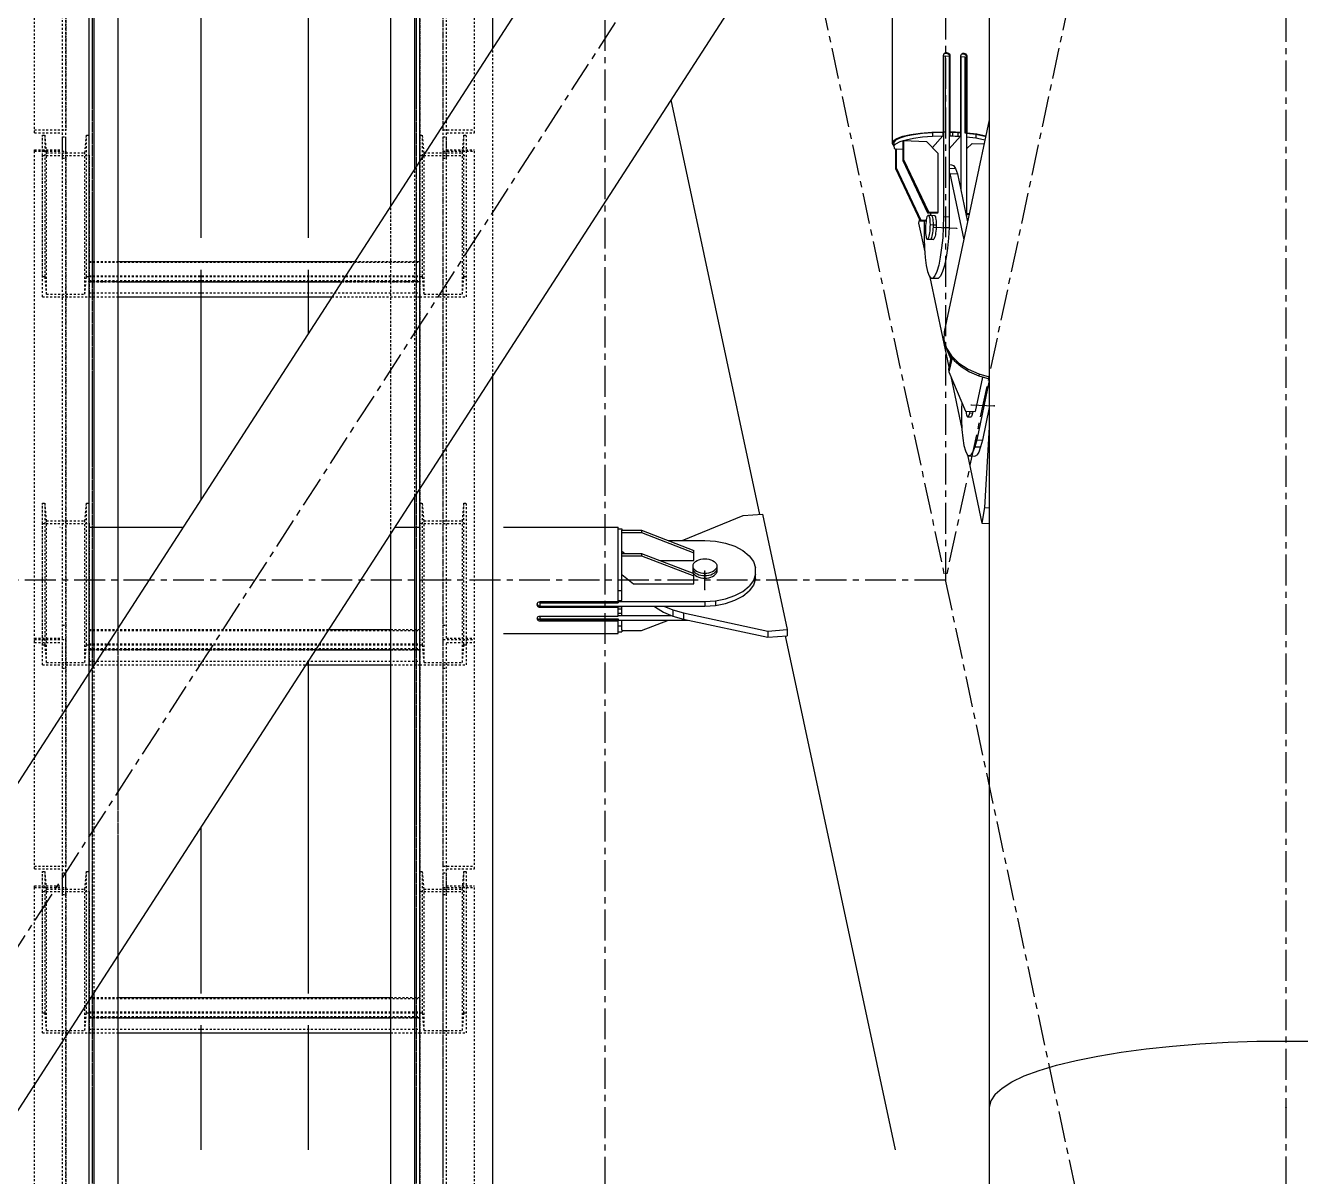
# Model space of a CAD drawing. Header units: millimetres. Extents: x 5143 to 30813, y 232 to 21408.
# Drawn here: x 23106.1 to 23433.8, y 17637.1 to 17932.9 of the extents above; entities that cross this region are included whole.
import ezdxf

# ---------------------------------------------------------------- set-up
doc = ezdxf.new("R2010")
doc.units = ezdxf.units.MM
doc.header["$LTSCALE"] = 0.25
for name, pattern in [('CENTER', [50.8, 31.75, -6.35, 6.35, -6.35]), ('XKITLINE00', [0]), ('XKITLINE02', [4, 2, -2]), ('XKITLINE03', [6, 3, -1, 1, -1])]:
    doc.linetypes.add(name, pattern=pattern)

msp = doc.modelspace()

# ---------------------------------------------------------------- linework, layer by layer
at = {"color": 8, "linetype": 'CENTER'}
for p, q in [((23430, 19282.77), (23430, 17654.86)), ((23342.5, 18610.27), (23342.5, 17790.27)), ((23255, 18543.85), (23255, 16877.2)), ((23430, 18200.27), (22900, 17380.27)), ((23255, 18200.27), (23430, 17380.27)), ((23430, 18200.27), (23342.5, 17790.27)), ((23345.44, 17880.72), (23339.55, 17880.96)), ((23349.14, 17835.35), (23355.04, 17835.11)), ((23280.7, 17787.87), (23280.7, 17792.68)), ((23342.5, 17790.27), (22987.5, 17790.27)), ((23430, 17654.86), (23430, 16010.75))]:
    msp.add_line(p, q, dxfattribs=at)
at = {"color": 3, "linetype": 'XKITLINE02'}
for p, q in [((23122.49, 17466.76), (23122.49, 18621.95)), ((23123.34, 17466.32), (23123.34, 18621.5)), ((23206.64, 17466.32), (23206.64, 18621.5)), ((23207.49, 17466.76), (23207.49, 18621.95)), ((23122.49, 17460.28), (23122.49, 18615.46)), ((23123.34, 17460.72), (23123.34, 18615.91)), ((23129.99, 17466.49), (23129.99, 18615.73)), ((23199.99, 17466.49), (23199.99, 18615.73)), ((23206.64, 17460.72), (23206.64, 18615.91)), ((23207.49, 17460.28), (23207.49, 18615.46)), ((23108.49, 17905.31), (23108.49, 17964.2)), ((23115.69, 17898.75), (23115.69, 17963.47)), ((23116.49, 17898.75), (23116.49, 17964.2)), ((23213.49, 17898.75), (23213.49, 17964.2)), ((23214.29, 17898.75), (23214.29, 17963.47)), ((23221.49, 17905.31), (23221.49, 17964.2)), ((23226.19, 17842.92), (23226.19, 17927)), ((23226.19, 17842.92), (23226.19, 17922.19)), ((23221.49, 17905.31), (23221.49, 17914.91)), ((23213.49, 17898.75), (23213.49, 17907.35)), ((23108.49, 17906.03), (23116.49, 17906.03)), ((23108.49, 17905.31), (23115.69, 17905.31)), ((23110.49, 17904.66), (23111.17, 17904.66)), ((23110.49, 17899.46), (23110.49, 17904.66)), ((23110.49, 17868.32), (23110.49, 17904.66)), ((23111.56, 17900.12), (23111.17, 17904.66)), ((23111.17, 17868.32), (23111.17, 17904.66)), ((23115.69, 17904.24), (23116.49, 17904.24)), ((23115.69, 17900.91), (23115.69, 17904.24)), ((23115.69, 17775.39), (23115.69, 17904.24)), ((23116.49, 17900.54), (23116.49, 17904.24)), ((23116.49, 17775.02), (23116.49, 17904.24)), ((23121.43, 17900.12), (23121.81, 17904.66)), ((23121.81, 17904.66), (23122.49, 17904.66)), ((23121.81, 17868.32), (23121.81, 17904.66)), ((23122.49, 17899.46), (23122.49, 17904.66)), ((23122.49, 17868.32), (23122.49, 17904.66)), ((23207.49, 17863.12), (23207.49, 17904.66)), ((23207.49, 17904.66), (23208.17, 17904.66)), ((23208.17, 17868.32), (23208.17, 17904.66)), ((23208.56, 17900.12), (23208.17, 17904.66)), ((23213.49, 17906.03), (23221.49, 17906.03)), ((23213.49, 17775.02), (23213.49, 17904.24)), ((23213.49, 17904.24), (23214.29, 17904.24)), ((23214.29, 17898.75), (23214.29, 17905.31)), ((23214.29, 17905.31), (23221.49, 17905.31)), ((23214.29, 17775.39), (23214.29, 17904.24)), ((23218.43, 17900.12), (23218.81, 17904.66)), ((23218.81, 17868.32), (23218.81, 17904.66)), ((23218.81, 17904.66), (23219.49, 17904.66)), ((23219.49, 17863.12), (23219.49, 17904.66)), ((23108.49, 17900.91), (23115.69, 17900.91)), ((23108.49, 17900.54), (23108.49, 17900.91)), ((23108.49, 17775.02), (23108.49, 17900.91)), ((23214.29, 17900.91), (23221.49, 17900.91)), ((23221.49, 17775.02), (23221.49, 17900.91)), ((23108.49, 17900.54), (23116.49, 17900.54)), ((23110.49, 17899.46), (23122.49, 17899.46)), ((23110.49, 17863.12), (23110.49, 17899.46)), ((23111.56, 17900.12), (23121.43, 17900.12)), ((23111.56, 17863.78), (23111.56, 17900.12)), ((23115.69, 17898.75), (23116.49, 17898.75)), ((23121.43, 17863.78), (23121.43, 17900.12)), ((23122.49, 17863.12), (23122.49, 17899.46)), ((23207.49, 17873.5), (23207.49, 17899.46)), ((23207.49, 17899.46), (23219.49, 17899.46)), ((23208.56, 17863.78), (23208.56, 17900.12)), ((23208.56, 17900.12), (23218.43, 17900.12)), ((23213.49, 17900.54), (23221.49, 17900.54)), ((23213.49, 17898.75), (23214.29, 17898.75)), ((23218.43, 17863.78), (23218.43, 17900.12)), ((23206.19, 17811.98), (23206.19, 17896.05)), ((23199.99, 17802.38), (23199.99, 17886.46)), ((23122.49, 17863.12), (23122.49, 17872.21)), ((23122.49, 17872.21), (23129.99, 17872.21)), ((23122.49, 17871.99), (23207.49, 17871.99)), ((23190.79, 17872.21), (23207.49, 17872.21)), ((23207.49, 17863.12), (23207.49, 17872.21)), ((23110.49, 17868.32), (23111.17, 17868.32)), ((23110.49, 17863.12), (23110.49, 17868.32)), ((23111.56, 17863.78), (23111.17, 17868.32)), ((23121.43, 17863.78), (23121.81, 17868.32)), ((23121.81, 17868.32), (23122.49, 17868.32)), ((23122.49, 17868.54), (23207.49, 17868.54)), ((23122.49, 17868.32), (23207.49, 17868.32)), ((23122.49, 17863.12), (23122.49, 17868.32)), ((23207.49, 17868.32), (23208.17, 17868.32)), ((23208.56, 17863.78), (23208.17, 17868.32)), ((23218.43, 17863.78), (23218.81, 17868.32)), ((23218.81, 17868.32), (23219.49, 17868.32)), ((23219.49, 17863.12), (23219.49, 17868.32)), ((23122.49, 17867.33), (23207.49, 17867.33)), ((23122.49, 17867.01), (23129.99, 17867.01)), ((23187.42, 17867.01), (23207.49, 17867.01)), ((23110.49, 17863.12), (23122.49, 17863.12)), ((23111.56, 17863.78), (23121.43, 17863.78)), ((23122.49, 17864.12), (23207.49, 17864.12)), ((23122.49, 17863.12), (23129.99, 17863.12)), ((23184.91, 17863.12), (23207.49, 17863.12)), ((23207.49, 17863.12), (23219.49, 17863.12)), ((23208.56, 17863.78), (23218.43, 17863.78)), ((23110.49, 17810.07), (23111.17, 17810.07)), ((23110.49, 17804.87), (23110.49, 17810.07)), ((23110.49, 17773.73), (23110.49, 17810.07)), ((23111.56, 17805.53), (23111.17, 17810.07)), ((23111.17, 17773.73), (23111.17, 17810.07)), ((23121.43, 17805.53), (23121.81, 17810.07)), ((23121.81, 17810.07), (23122.49, 17810.07)), ((23121.81, 17773.73), (23121.81, 17810.07)), ((23122.49, 17804.87), (23122.49, 17810.07)), ((23122.49, 17773.73), (23122.49, 17810.07)), ((23206.19, 17477.57), (23206.19, 17811.98)), ((23207.49, 17768.53), (23207.49, 17810.07)), ((23207.49, 17810.07), (23208.17, 17810.07)), ((23208.17, 17773.73), (23208.17, 17810.07)), ((23208.56, 17805.53), (23208.17, 17810.07)), ((23218.43, 17805.53), (23218.81, 17810.07)), ((23218.81, 17773.73), (23218.81, 17810.07)), ((23218.81, 17810.07), (23219.49, 17810.07)), ((23219.49, 17768.53), (23219.49, 17810.07)), ((23110.49, 17804.87), (23122.49, 17804.87)), ((23110.49, 17768.53), (23110.49, 17804.87)), ((23111.56, 17805.53), (23121.43, 17805.53)), ((23111.56, 17769.19), (23111.56, 17805.53)), ((23121.43, 17769.19), (23121.43, 17805.53)), ((23122.49, 17768.53), (23122.49, 17804.87)), ((23207.49, 17804.87), (23219.49, 17804.87)), ((23208.56, 17769.19), (23208.56, 17805.53)), ((23208.56, 17805.53), (23218.43, 17805.53)), ((23218.43, 17769.19), (23218.43, 17805.53)), ((23115.69, 17778.73), (23116.49, 17778.73)), ((23122.49, 17768.53), (23122.49, 17777.62)), ((23122.49, 17777.62), (23183.99, 17777.62)), ((23122.49, 17777.4), (23207.49, 17777.4)), ((23129.99, 17694.08), (23129.99, 17778.16)), ((23199.99, 17777.62), (23207.49, 17777.62)), ((23207.49, 17768.53), (23207.49, 17777.62)), ((23213.49, 17775.02), (23213.49, 17778.73)), ((23213.49, 17778.73), (23214.29, 17778.73)), ((23214.29, 17775.39), (23214.29, 17778.73)), ((23108.49, 17775.39), (23115.69, 17775.39)), ((23108.49, 17774.29), (23108.49, 17775.02)), ((23108.49, 17775.02), (23116.49, 17775.02)), ((23108.49, 17716.13), (23108.49, 17775.02)), ((23108.49, 17775.02), (23116.49, 17775.02)), ((23108.49, 17774.29), (23115.69, 17774.29)), ((23110.49, 17773.73), (23111.17, 17773.73)), ((23110.49, 17768.53), (23110.49, 17773.73)), ((23111.56, 17769.19), (23111.17, 17773.73)), ((23115.69, 17767.73), (23115.69, 17774.29)), ((23115.69, 17709.57), (23115.69, 17774.29)), ((23116.49, 17767.73), (23116.49, 17775.02)), ((23116.49, 17709.57), (23116.49, 17775.02)), ((23121.43, 17769.19), (23121.81, 17773.73)), ((23121.81, 17773.73), (23122.49, 17773.73)), ((23122.49, 17773.95), (23207.49, 17773.95)), ((23122.49, 17773.73), (23207.49, 17773.73)), ((23122.49, 17768.53), (23122.49, 17773.73)), ((23207.49, 17768.53), (23207.49, 17773.73)), ((23207.49, 17773.73), (23208.17, 17773.73)), ((23208.56, 17769.19), (23208.17, 17773.73)), ((23213.49, 17709.57), (23213.49, 17775.02)), ((23213.49, 17775.02), (23221.49, 17775.02)), ((23213.49, 17775.02), (23221.49, 17775.02)), ((23214.29, 17775.39), (23221.49, 17775.39)), ((23214.29, 17709.57), (23214.29, 17774.29)), ((23214.29, 17774.29), (23221.49, 17774.29)), ((23218.43, 17769.19), (23218.81, 17773.73)), ((23218.81, 17773.73), (23219.49, 17773.73)), ((23219.49, 17768.53), (23219.49, 17773.73)), ((23221.49, 17775.02), (23221.49, 17775.39)), ((23221.49, 17716.13), (23221.49, 17775.02)), ((23122.49, 17772.74), (23207.49, 17772.74)), ((23122.49, 17772.42), (23180.63, 17772.42)), ((23199.99, 17772.42), (23207.49, 17772.42)), ((23110.49, 17768.53), (23122.49, 17768.53)), ((23111.56, 17769.19), (23121.43, 17769.19)), ((23115.69, 17767.73), (23116.49, 17767.73)), ((23122.49, 17769.53), (23207.49, 17769.53)), ((23122.49, 17768.53), (23178.11, 17768.53)), ((23123.79, 17684.49), (23123.79, 17768.56)), ((23199.99, 17768.53), (23207.49, 17768.53)), ((23207.49, 17768.53), (23219.49, 17768.53)), ((23208.56, 17769.19), (23218.43, 17769.19)), ((23213.49, 17767.73), (23214.29, 17767.73)), ((23108.49, 17716.85), (23116.49, 17716.85)), ((23108.49, 17716.13), (23115.69, 17716.13)), ((23110.49, 17715.48), (23111.17, 17715.48)), ((23110.49, 17710.28), (23110.49, 17715.48)), ((23110.49, 17679.14), (23110.49, 17715.48)), ((23111.56, 17710.94), (23111.17, 17715.48)), ((23111.17, 17679.14), (23111.17, 17715.48)), ((23115.69, 17715.06), (23116.49, 17715.06)), ((23115.69, 17711.73), (23115.69, 17715.06)), ((23115.69, 17586.21), (23115.69, 17715.06)), ((23116.49, 17711.36), (23116.49, 17715.06)), ((23116.49, 17585.84), (23116.49, 17715.06)), ((23121.43, 17710.94), (23121.81, 17715.48)), ((23121.81, 17715.48), (23122.49, 17715.48)), ((23121.81, 17679.14), (23121.81, 17715.48)), ((23122.49, 17710.28), (23122.49, 17715.48)), ((23122.49, 17679.14), (23122.49, 17715.48)), ((23207.49, 17673.94), (23207.49, 17715.48)), ((23207.49, 17715.48), (23208.17, 17715.48)), ((23208.17, 17679.14), (23208.17, 17715.48)), ((23208.56, 17710.94), (23208.17, 17715.48)), ((23213.49, 17709.57), (23213.49, 17716.85)), ((23213.49, 17716.85), (23221.49, 17716.85)), ((23213.49, 17585.84), (23213.49, 17715.06)), ((23213.49, 17715.06), (23214.29, 17715.06)), ((23214.29, 17709.57), (23214.29, 17716.13)), ((23214.29, 17716.13), (23221.49, 17716.13)), ((23214.29, 17586.21), (23214.29, 17715.06)), ((23218.43, 17710.94), (23218.81, 17715.48)), ((23218.81, 17679.14), (23218.81, 17715.48)), ((23218.81, 17715.48), (23219.49, 17715.48)), ((23219.49, 17673.94), (23219.49, 17715.48)), ((23221.49, 17716.13), (23221.49, 17716.85)), ((23108.49, 17711.73), (23115.69, 17711.73)), ((23108.49, 17711.36), (23108.49, 17711.73)), ((23108.49, 17585.84), (23108.49, 17711.73)), ((23108.49, 17711.36), (23116.49, 17711.36)), ((23111.56, 17710.94), (23121.43, 17710.94)), ((23111.56, 17674.6), (23111.56, 17710.94)), ((23121.43, 17674.6), (23121.43, 17710.94)), ((23208.56, 17674.6), (23208.56, 17710.94)), ((23208.56, 17710.94), (23218.43, 17710.94)), ((23213.49, 17615.69), (23213.49, 17711.36)), ((23213.49, 17711.36), (23221.49, 17711.36)), ((23214.29, 17711.73), (23221.49, 17711.73)), ((23218.43, 17674.6), (23218.43, 17710.94)), ((23221.49, 17585.84), (23221.49, 17711.73)), ((23110.49, 17710.28), (23122.49, 17710.28)), ((23110.49, 17673.94), (23110.49, 17710.28)), ((23115.69, 17709.57), (23116.49, 17709.57)), ((23122.49, 17673.94), (23122.49, 17710.28)), ((23207.49, 17710.28), (23219.49, 17710.28)), ((23213.49, 17709.57), (23214.29, 17709.57)), ((23122.49, 17673.94), (23122.49, 17683.03)), ((23122.49, 17683.03), (23129.99, 17683.03)), ((23122.49, 17682.81), (23207.49, 17682.81)), ((23199.99, 17683.03), (23207.49, 17683.03)), ((23207.49, 17673.94), (23207.49, 17683.03)), ((23110.49, 17679.14), (23111.17, 17679.14)), ((23110.49, 17673.94), (23110.49, 17679.14)), ((23111.56, 17674.6), (23111.17, 17679.14)), ((23121.43, 17674.6), (23121.81, 17679.14)), ((23121.81, 17679.14), (23122.49, 17679.14)), ((23122.49, 17679.36), (23207.49, 17679.36)), ((23122.49, 17679.14), (23207.49, 17679.14)), ((23122.49, 17673.94), (23122.49, 17679.14)), ((23122.49, 17678.15), (23207.49, 17678.15)), ((23207.49, 17673.94), (23207.49, 17679.14)), ((23207.49, 17679.14), (23208.17, 17679.14)), ((23208.56, 17674.6), (23208.17, 17679.14)), ((23218.43, 17674.6), (23218.81, 17679.14)), ((23218.81, 17679.14), (23219.49, 17679.14)), ((23219.49, 17673.94), (23219.49, 17679.14)), ((23122.49, 17677.83), (23129.99, 17677.83)), ((23122.49, 17674.94), (23207.49, 17674.94)), ((23199.99, 17677.83), (23207.49, 17677.83)), ((23110.49, 17673.94), (23122.49, 17673.94)), ((23111.56, 17674.6), (23121.43, 17674.6)), ((23122.49, 17673.94), (23129.99, 17673.94)), ((23199.99, 17673.94), (23207.49, 17673.94)), ((23207.49, 17673.94), (23219.49, 17673.94)), ((23208.56, 17674.6), (23218.43, 17674.6))]:
    msp.add_line(p, q, dxfattribs=at)
at = {"color": 1, "linetype": 'XKITLINE03'}
for p, q in [((23122.49, 17460.28), (23122.49, 18615.46)), ((23207.49, 18615.46), (23207.49, 17460.28)), ((23116.49, 17964.2), (23116.49, 17906.03)), ((23213.49, 17906.03), (23213.49, 17964.2)), ((23116.49, 17900.54), (23116.49, 17775.02)), ((23122.49, 17899.46), (23122.49, 17863.12)), ((23207.49, 17863.12), (23207.49, 17899.46)), ((23213.49, 17775.02), (23213.49, 17900.54)), ((23207.49, 17867.01), (23122.49, 17867.01)), ((23122.49, 17804.87), (23122.49, 17768.53)), ((23207.49, 17768.53), (23207.49, 17804.87)), ((23116.49, 17775.02), (23116.49, 17716.85)), ((23213.49, 17716.85), (23213.49, 17775.02)), ((23207.49, 17772.42), (23122.49, 17772.42)), ((23116.49, 17711.36), (23116.49, 17585.84)), ((23213.49, 17585.84), (23213.49, 17711.36)), ((23122.49, 17710.28), (23122.49, 17673.94)), ((23207.49, 17673.94), (23207.49, 17710.28)), ((23207.49, 17677.83), (23122.49, 17677.83))]:
    msp.add_line(p, q, dxfattribs=at)
at = {"color": 7, "linetype": 'XKITLINE00'}
for p, q in [((23123.79, 17768.56), (23123.79, 18177.45)), ((23129.99, 17778.16), (23129.99, 18177.45)), ((23199.99, 17886.46), (23199.99, 18177.45)), ((23206.19, 17896.05), (23206.19, 18177.45)), ((23226.19, 17927), (23226.19, 18177.45)), ((23129.99, 17872.21), (23190.79, 17872.21)), ((23129.99, 17867.01), (23187.42, 17867.01)), ((23129.99, 17863.12), (23184.91, 17863.12)), ((23226.19, 17478.97), (23226.19, 17842.92)), ((23206.19, 17478.97), (23206.19, 17811.98)), ((23199.99, 17466.49), (23199.99, 17802.38)), ((23183.99, 17777.62), (23199.99, 17777.62)), ((23180.63, 17772.42), (23199.99, 17772.42)), ((23178.11, 17768.53), (23199.99, 17768.53)), ((23129.99, 17466.76), (23129.99, 17694.08)), ((23123.79, 17478.97), (23123.79, 17684.49)), ((23129.99, 17683.03), (23199.99, 17683.03)), ((23129.99, 17677.83), (23199.99, 17677.83)), ((23129.99, 17673.94), (23199.99, 17673.94))]:
    msp.add_line(p, q, dxfattribs=at)
at = {"color": 8, "linetype": 'XKITLINE00'}
for p, q in [((23283.51, 18015.68), (23007.76, 17589.04)), ((23328.85, 17999.9), (23328.85, 17902.52)), ((23353.8, 17996.63), (23353.8, 17654.86)), ((23322.07, 17991.25), (23046.31, 17564.61)), ((23151.2, 17967.18), (23151.2, 17878.31)), ((23178.8, 17967.18), (23178.8, 17878.31)), ((23342.02, 17925.34), (23341.96, 17925.08)), ((23341.96, 17925.08), (23341.96, 17905.55)), ((23341.97, 17924.98), (23342.47, 17925.02)), ((23341.97, 17924.98), (23341.97, 17905.45)), ((23342.13, 17925.57), (23342.02, 17925.34)), ((23342.11, 17925.54), (23342.2, 17925.62)), ((23342.13, 17925.57), (23342.31, 17925.75)), ((23342.2, 17925.62), (23342.44, 17925.74)), ((23342.31, 17925.75), (23342.55, 17925.87)), ((23342.44, 17925.74), (23342.7, 17925.77)), ((23342.47, 17925.02), (23342.47, 17905.49)), ((23342.47, 17925.02), (23343.5, 17924.98)), ((23342.55, 17925.87), (23342.81, 17925.9)), ((23342.7, 17925.77), (23342.97, 17925.73)), ((23342.81, 17925.9), (23343.08, 17925.86)), ((23342.97, 17925.73), (23343.2, 17925.61)), ((23343.08, 17925.86), (23343.32, 17925.73)), ((23343.2, 17925.61), (23343.39, 17925.42)), ((23343.32, 17925.73), (23343.5, 17925.55)), ((23343.39, 17925.42), (23343.51, 17925.19)), ((23343.5, 17925.55), (23343.63, 17925.31)), ((23343.5, 17924.98), (23343.5, 17883.67)), ((23343.63, 17925.31), (23343.51, 17925.19)), ((23343.51, 17925.19), (23343.55, 17924.93)), ((23343.67, 17925.06), (23343.55, 17924.93)), ((23343.55, 17924.93), (23343.55, 17905.4)), ((23343.63, 17925.31), (23343.67, 17925.06)), ((23343.67, 17925.06), (23343.67, 17905.53)), ((23346.46, 17925.2), (23346.42, 17924.94)), ((23346.42, 17924.94), (23346.42, 17905.41)), ((23346.44, 17924.86), (23346.42, 17924.83)), ((23346.44, 17924.86), (23346.44, 17890.69)), ((23346.44, 17924.86), (23347.47, 17924.81)), ((23346.57, 17925.42), (23346.46, 17925.2)), ((23346.55, 17925.38), (23346.64, 17925.47)), ((23346.57, 17925.42), (23346.75, 17925.59)), ((23346.64, 17925.47), (23346.87, 17925.57)), ((23346.75, 17925.59), (23346.98, 17925.7)), ((23346.87, 17925.57), (23347.12, 17925.59)), ((23346.98, 17925.7), (23347.23, 17925.72)), ((23347.12, 17925.59), (23347.37, 17925.53)), ((23347.23, 17925.72), (23347.49, 17925.66)), ((23347.37, 17925.53), (23347.6, 17925.4)), ((23347.47, 17924.81), (23347.87, 17924.74)), ((23347.47, 17924.81), (23347.47, 17905.28)), ((23347.49, 17925.66), (23347.71, 17925.53)), ((23347.6, 17925.4), (23347.75, 17925.24)), ((23347.71, 17925.53), (23347.89, 17925.33)), ((23347.75, 17925.24), (23347.78, 17925.2)), ((23347.78, 17925.2), (23347.89, 17924.96)), ((23347.87, 17924.74), (23347.87, 17905.27)), ((23347.89, 17925.33), (23347.99, 17925.09)), ((23347.89, 17924.96), (23347.93, 17924.7)), ((23348.05, 17924.83), (23347.93, 17924.7)), ((23347.93, 17924.7), (23347.93, 17905.17)), ((23347.99, 17925.09), (23348.05, 17924.83)), ((23348.05, 17924.83), (23348.05, 17905.3)), ((23343.55, 17921.62), (23343.5, 17921.56)), ((23271.97, 17913.75), (23294.71, 17807.22)), ((23353.8, 17908.6), (23342.16, 17854.09)), ((23330, 17903.8), (23331.54, 17904.37)), ((23330.85, 17903.98), (23332.39, 17904.46)), ((23331.54, 17904.37), (23333.62, 17904.85)), ((23332.39, 17904.46), (23334.35, 17904.87)), ((23333.62, 17904.85), (23336.15, 17905.22)), ((23334.35, 17904.87), (23336.65, 17905.18)), ((23334.35, 17903.89), (23336.65, 17904.2)), ((23336.15, 17905.22), (23339, 17905.46)), ((23336.65, 17905.18), (23339.2, 17905.38)), ((23336.65, 17904.2), (23339.2, 17904.4)), ((23339, 17905.46), (23341.96, 17905.55)), ((23341.88, 17904.49), (23339.18, 17901.46)), ((23339.2, 17905.38), (23341.88, 17905.47)), ((23339.2, 17905.38), (23339.2, 17904.4)), ((23339.2, 17904.4), (23341.88, 17904.49)), ((23341.96, 17905.55), (23341.88, 17905.47)), ((23341.88, 17905.47), (23341.88, 17904.49)), ((23342.02, 17905.51), (23341.97, 17905.45)), ((23342.02, 17905.51), (23342.47, 17905.49)), ((23342.02, 17905.51), (23342.02, 17883.73)), ((23343.61, 17905.46), (23343.5, 17905.33)), ((23343.61, 17904.48), (23343.5, 17904.36)), ((23346.36, 17904.37), (23343.5, 17901.16)), ((23343.67, 17905.53), (23343.55, 17905.4)), ((23343.61, 17905.46), (23344.3, 17905.44)), ((23343.61, 17905.46), (23343.61, 17904.48)), ((23343.61, 17904.48), (23344.3, 17904.47)), ((23343.67, 17905.53), (23345.07, 17905.5)), ((23344.3, 17905.44), (23345, 17905.42)), ((23344.3, 17905.44), (23344.3, 17904.47)), ((23344.3, 17904.47), (23345, 17904.44)), ((23345, 17905.42), (23345.68, 17905.39)), ((23345, 17904.44), (23345.68, 17904.41)), ((23345.07, 17905.5), (23346.42, 17905.41)), ((23345.68, 17905.39), (23346.36, 17905.35)), ((23345.68, 17905.39), (23345.68, 17904.41)), ((23345.68, 17904.41), (23346.36, 17904.37)), ((23346.42, 17905.41), (23346.36, 17905.35)), ((23346.36, 17905.35), (23346.36, 17904.37)), ((23347.47, 17905.28), (23347.91, 17905.26)), ((23347.91, 17905.26), (23347.91, 17883.69)), ((23347.97, 17905.21), (23347.91, 17905.15)), ((23347.97, 17904.24), (23347.91, 17904.17)), ((23348.05, 17905.3), (23347.93, 17905.17)), ((23347.97, 17905.21), (23347.97, 17904.24)), ((23347.97, 17905.21), (23350.32, 17904.92)), ((23347.97, 17904.24), (23350.32, 17903.94)), ((23348.05, 17905.3), (23350.63, 17904.98)), ((23350.32, 17904.92), (23350.32, 17903.94)), ((23350.32, 17904.92), (23352.33, 17904.53)), ((23350.63, 17904.98), (23352.87, 17904.53)), ((23352.33, 17904.53), (23352.89, 17904.36)), ((23352.87, 17904.53), (23352.92, 17904.51)), ((23329.09, 17903.17), (23328.85, 17902.52)), ((23328.85, 17902.52), (23329.3, 17901.87)), ((23329.09, 17903.17), (23330, 17903.8)), ((23329.81, 17903.44), (23329.3, 17902.87)), ((23329.3, 17902.87), (23329.3, 17901.89)), ((23329.81, 17902.46), (23329.3, 17901.89)), ((23329.3, 17901.89), (23329.34, 17901.31)), ((23329.34, 17901.31), (23329.68, 17900.98)), ((23329.86, 17901.18), (23329.67, 17900.97)), ((23329.67, 17900.97), (23329.67, 17896.08)), ((23329.81, 17903.44), (23330.85, 17903.98)), ((23329.81, 17902.46), (23330.85, 17903)), ((23329.86, 17901.18), (23329.86, 17896.29)), ((23329.86, 17901.18), (23331.56, 17901.11)), ((23330.85, 17903), (23331.74, 17903.28)), ((23331.75, 17903.29), (23331.56, 17903.08)), ((23331.56, 17903.08), (23331.56, 17898.2)), ((23331.75, 17903.29), (23331.75, 17898.41)), ((23331.75, 17903.29), (23337.64, 17903.05)), ((23331.77, 17903.29), (23332.39, 17903.48)), ((23332.39, 17903.48), (23334.35, 17903.89)), ((23337.64, 17903.05), (23340.59, 17900)), ((23347.91, 17901.12), (23349.43, 17902.56)), ((23349.43, 17902.56), (23352.48, 17902.43)), ((23350.32, 17903.94), (23352.33, 17903.55)), ((23352.33, 17903.55), (23352.69, 17903.44)), ((23331.75, 17898.41), (23331.56, 17898.2)), ((23331.56, 17898.2), (23337.94, 17884.75)), ((23331.75, 17898.41), (23338.13, 17884.96)), ((23340.59, 17900), (23340.59, 17884.86)), ((23329.86, 17896.29), (23329.67, 17896.08)), ((23329.67, 17896.08), (23336.06, 17882.64)), ((23329.86, 17896.29), (23336.24, 17882.85)), ((23343.5, 17897.1), (23344.05, 17897.08)), ((23343.5, 17896.15), (23345.13, 17896.08)), ((23343.5, 17895.2), (23343.63, 17894.82)), ((23343.63, 17894.82), (23345.59, 17894.74)), ((23343.63, 17894.82), (23347.21, 17877.76)), ((23344.05, 17897.08), (23344.61, 17896.87)), ((23344.61, 17896.87), (23345.13, 17896.08)), ((23345.13, 17896.08), (23345.59, 17894.74)), ((23345.59, 17894.74), (23348.19, 17882.36)), ((23338.13, 17884.96), (23337.94, 17884.75)), ((23337.94, 17884.75), (23340.4, 17884.65)), ((23338.13, 17884.96), (23340.59, 17884.86)), ((23338.7, 17884.72), (23338.7, 17884.1)), ((23340.59, 17884.86), (23340.4, 17884.65)), ((23347.91, 17884.56), (23348.66, 17884.52)), ((23335.82, 17883.13), (23335.64, 17882.08)), ((23335.64, 17882.08), (23337.19, 17874.69)), ((23336.24, 17882.85), (23336.06, 17882.64)), ((23336.06, 17882.64), (23337.55, 17882.57)), ((23336.24, 17882.85), (23337.58, 17882.79)), ((23337.08, 17882.59), (23337.08, 17878.19)), ((23337.43, 17881.45), (23337.4, 17880.91)), ((23337.47, 17881.97), (23337.43, 17881.45)), ((23337.53, 17882.47), (23337.47, 17881.97)), ((23337.6, 17882.92), (23337.53, 17882.47)), ((23337.69, 17883.32), (23337.6, 17882.92)), ((23337.78, 17883.65), (23337.69, 17883.32)), ((23337.88, 17883.89), (23337.78, 17883.65)), ((23337.98, 17884.05), (23337.88, 17883.89)), ((23337.98, 17884.05), (23338.08, 17884.12)), ((23338.08, 17884.12), (23338.87, 17884.09)), ((23338.08, 17884.12), (23338.18, 17884.1)), ((23338.18, 17884.1), (23338.27, 17883.98)), ((23338.27, 17883.98), (23338.35, 17883.77)), ((23338.35, 17883.77), (23338.43, 17883.47)), ((23338.43, 17883.47), (23338.48, 17883.11)), ((23338.48, 17883.11), (23338.53, 17882.68)), ((23338.53, 17882.68), (23338.55, 17882.2)), ((23338.55, 17881.15), (23338.53, 17880.61)), ((23338.55, 17882.2), (23338.56, 17881.68)), ((23338.56, 17881.68), (23338.55, 17881.15)), ((23338.56, 17881.68), (23339.35, 17881.65)), ((23338.87, 17884.09), (23338.96, 17884.06)), ((23338.87, 17884.09), (23338.96, 17884.06)), ((23338.87, 17884.09), (23339.65, 17884.06)), ((23338.96, 17884.06), (23339.06, 17883.94)), ((23338.96, 17884.06), (23339.06, 17883.94)), ((23339.06, 17883.94), (23339.14, 17883.73)), ((23339.06, 17883.94), (23339.14, 17883.73)), ((23339.14, 17883.73), (23339.21, 17883.44)), ((23339.14, 17883.73), (23339.21, 17883.44)), ((23339.21, 17883.44), (23339.27, 17883.08)), ((23339.21, 17883.44), (23339.27, 17883.08)), ((23339.27, 17883.08), (23339.31, 17882.65)), ((23339.27, 17883.08), (23339.31, 17882.65)), ((23339.31, 17882.65), (23339.34, 17882.17)), ((23339.31, 17882.65), (23339.34, 17882.17)), ((23339.34, 17881.11), (23339.31, 17880.57)), ((23339.34, 17881.11), (23339.31, 17880.57)), ((23339.34, 17882.17), (23339.35, 17881.65)), ((23339.34, 17882.17), (23339.35, 17881.65)), ((23339.35, 17881.65), (23339.34, 17881.11)), ((23339.35, 17881.65), (23339.34, 17881.11)), ((23339.35, 17881.65), (23340.13, 17881.62)), ((23339.65, 17884.06), (23339.75, 17884.03)), ((23339.75, 17884.03), (23339.84, 17883.91)), ((23339.84, 17883.91), (23339.93, 17883.7)), ((23339.93, 17883.7), (23340, 17883.41)), ((23340, 17883.41), (23340.06, 17883.04)), ((23340.06, 17883.04), (23340.1, 17882.61)), ((23340.1, 17882.61), (23340.13, 17882.13)), ((23340.13, 17882.13), (23340.13, 17881.62)), ((23340.13, 17881.62), (23340.13, 17881.08)), ((23342.02, 17883.73), (23341.97, 17881.01)), ((23342.02, 17883.73), (23343.5, 17883.67)), ((23343.5, 17883.67), (23343.44, 17880.95)), ((23347.91, 17884.34), (23348.61, 17884.31)), ((23348, 17884.33), (23347.91, 17884.16)), ((23337.08, 17878.19), (23337.13, 17875.59)), ((23337.4, 17880.91), (23337.39, 17880.37)), ((23337.39, 17880.37), (23337.4, 17879.86)), ((23337.4, 17879.86), (23337.43, 17879.38)), ((23337.43, 17879.38), (23337.47, 17878.95)), ((23337.47, 17878.95), (23337.53, 17878.58)), ((23337.53, 17878.58), (23337.6, 17878.29)), ((23337.6, 17878.29), (23337.69, 17878.08)), ((23337.69, 17878.08), (23337.78, 17877.96)), ((23337.78, 17877.96), (23337.88, 17877.93)), ((23337.88, 17877.93), (23337.98, 17878)), ((23337.88, 17877.93), (23338.66, 17877.9)), ((23338.08, 17878.16), (23337.98, 17878)), ((23337.98, 17878), (23338.76, 17877.97)), ((23338.18, 17878.41), (23338.08, 17878.16)), ((23338.27, 17878.73), (23338.18, 17878.41)), ((23338.35, 17879.13), (23338.27, 17878.73)), ((23338.43, 17879.58), (23338.35, 17879.13)), ((23338.48, 17880.08), (23338.43, 17879.58)), ((23338.53, 17880.61), (23338.48, 17880.08)), ((23338.66, 17877.9), (23338.76, 17877.97)), ((23338.66, 17877.9), (23338.76, 17877.97)), ((23338.66, 17877.9), (23339.45, 17877.87)), ((23338.87, 17878.13), (23338.76, 17877.97)), ((23338.87, 17878.13), (23338.76, 17877.97)), ((23338.76, 17877.97), (23339.55, 17877.93)), ((23338.96, 17878.37), (23338.87, 17878.13)), ((23338.96, 17878.37), (23338.87, 17878.13)), ((23339.06, 17878.7), (23338.96, 17878.37)), ((23339.06, 17878.7), (23338.96, 17878.37)), ((23339.14, 17879.1), (23339.06, 17878.7)), ((23339.14, 17879.1), (23339.06, 17878.7)), ((23339.21, 17879.55), (23339.14, 17879.1)), ((23339.21, 17879.55), (23339.14, 17879.1)), ((23339.27, 17880.05), (23339.21, 17879.55)), ((23339.27, 17880.05), (23339.21, 17879.55)), ((23339.31, 17880.57), (23339.27, 17880.05)), ((23339.31, 17880.57), (23339.27, 17880.05)), ((23339.45, 17877.87), (23339.55, 17877.93)), ((23339.65, 17878.09), (23339.55, 17877.93)), ((23339.75, 17878.34), (23339.65, 17878.09)), ((23339.84, 17878.67), (23339.75, 17878.34)), ((23339.93, 17879.06), (23339.84, 17878.67)), ((23340, 17879.52), (23339.93, 17879.06)), ((23340.06, 17880.02), (23340, 17879.52)), ((23340.1, 17880.54), (23340.06, 17880.02)), ((23340.13, 17881.08), (23340.1, 17880.54)), ((23341.81, 17878.29), (23341.55, 17875.68)), ((23341.97, 17881.01), (23341.81, 17878.29)), ((23341.97, 17881.01), (23343.44, 17880.95)), ((23343.28, 17878.23), (23343.02, 17875.62)), ((23343.44, 17880.95), (23343.28, 17878.23)), ((23337.13, 17875.59), (23337.29, 17873.23)), ((23341.55, 17875.68), (23341.2, 17873.31)), ((23343.02, 17875.62), (23342.68, 17873.25)), ((23337.29, 17873.23), (23337.55, 17871.2)), ((23340.79, 17871.27), (23340.31, 17869.65)), ((23341.2, 17873.31), (23340.79, 17871.27)), ((23342.68, 17873.25), (23342.26, 17871.21)), ((23151.2, 17870.09), (23151.2, 17810.96)), ((23178.8, 17870.09), (23178.8, 17853.66)), ((23337.55, 17871.2), (23337.89, 17869.6)), ((23337.89, 17869.6), (23338.31, 17868.5)), ((23338.31, 17868.5), (23338.79, 17867.94)), ((23338.55, 17868.21), (23343.43, 17845.03)), ((23339.81, 17868.53), (23339.29, 17867.95)), ((23340.31, 17869.65), (23339.81, 17868.53)), ((23341.28, 17868.47), (23340.76, 17867.89)), ((23341.79, 17869.59), (23341.28, 17868.47)), ((23342.26, 17871.21), (23341.79, 17869.59)), ((23338.79, 17867.94), (23339.29, 17867.95)), ((23338.79, 17867.94), (23340.26, 17867.88)), ((23340.26, 17867.88), (23340.76, 17867.89)), ((23342.16, 17854.09), (23342.15, 17852.03)), ((23342.15, 17852.03), (23342.81, 17849.94)), ((23342.3, 17851.57), (23342.25, 17851.35)), ((23342.25, 17851.35), (23342.36, 17850.67)), ((23342.45, 17851.09), (23342.36, 17850.67)), ((23342.36, 17850.67), (23343.87, 17847.1)), ((23342.53, 17850.84), (23342.6, 17850.35)), ((23342.6, 17850.35), (23343.43, 17848.51)), ((23342.81, 17849.94), (23344.11, 17847.92)), ((23343.43, 17848.51), (23344.2, 17847.5)), ((23344.01, 17847.75), (23343.32, 17844.51)), ((23344.21, 17847.47), (23343.43, 17843.83)), ((23344.11, 17847.92), (23345.99, 17846.08)), ((23344.2, 17847.5), (23344.21, 17847.47)), ((23344.21, 17847.49), (23344.76, 17846.76)), ((23344.21, 17847.47), (23344.22, 17847.47)), ((23344.76, 17846.76), (23346.54, 17845.18)), ((23345.99, 17846.08), (23348.34, 17844.52)), ((23346.54, 17845.18), (23348.69, 17843.84)), ((23343.32, 17844.51), (23343.43, 17843.83)), ((23343.43, 17843.83), (23347.71, 17833.73)), ((23343.93, 17842.64), (23346.77, 17829.16)), ((23348.34, 17844.52), (23351.06, 17843.3)), ((23348.69, 17843.84), (23351.12, 17842.78)), ((23352.07, 17842.52), (23350.17, 17833.63)), ((23351.06, 17843.3), (23353.8, 17842.55)), ((23351.23, 17843.25), (23351.12, 17842.78)), ((23351.12, 17842.78), (23353.74, 17842.06)), ((23353.8, 17842.33), (23353.74, 17842.06)), ((23353.8, 17841.61), (23350.55, 17826.39)), ((23346.77, 17835.96), (23346.69, 17834.26)), ((23346.69, 17834.26), (23346.68, 17831.57)), ((23347.71, 17833.73), (23350.17, 17833.63)), ((23347.81, 17833.73), (23347.83, 17833.53)), ((23347.83, 17833.53), (23347.88, 17833.13)), ((23347.88, 17833.13), (23347.94, 17832.79)), ((23347.94, 17832.79), (23348.02, 17832.54)), ((23348.02, 17832.54), (23348.11, 17832.37)), ((23348.11, 17832.37), (23348.2, 17832.29)), ((23348.2, 17832.29), (23348.3, 17832.31)), ((23348.2, 17832.29), (23348.99, 17832.26)), ((23348.4, 17832.42), (23348.3, 17832.31)), ((23348.51, 17832.62), (23348.4, 17832.42)), ((23348.6, 17832.91), (23348.51, 17832.62)), ((23348.69, 17833.27), (23348.6, 17832.91)), ((23348.77, 17833.69), (23348.69, 17833.27)), ((23348.69, 17833.27), (23349.48, 17833.23)), ((23348.99, 17832.26), (23349.09, 17832.28)), ((23349.19, 17832.39), (23349.09, 17832.28)), ((23349.29, 17832.59), (23349.19, 17832.39)), ((23349.39, 17832.87), (23349.29, 17832.59)), ((23349.48, 17833.23), (23349.39, 17832.87)), ((23349.55, 17833.66), (23349.48, 17833.23)), ((23353.8, 17834.65), (23352.02, 17826.33)), ((23346.68, 17831.57), (23346.77, 17829.05)), ((23346.77, 17829.05), (23346.97, 17826.8)), ((23353.8, 17829.62), (23352.57, 17808.99)), ((23346.97, 17826.8), (23347.27, 17824.93)), ((23350.55, 17826.39), (23350.09, 17824.6)), ((23350.55, 17826.39), (23352.02, 17826.33)), ((23352.02, 17826.33), (23351.57, 17824.54)), ((23347.27, 17824.93), (23347.64, 17823.51)), ((23347.64, 17823.51), (23348.08, 17822.61)), ((23348.08, 17822.61), (23348.57, 17822.27)), ((23348.16, 17822.56), (23351.86, 17804.97)), ((23348.57, 17822.27), (23349.08, 17822.5)), ((23348.57, 17822.27), (23350.04, 17822.21)), ((23349.6, 17823.29), (23349.08, 17822.5)), ((23350.09, 17824.6), (23349.6, 17823.29)), ((23350.04, 17822.21), (23350.56, 17822.44)), ((23350.09, 17824.6), (23351.57, 17824.54)), ((23351.07, 17823.23), (23350.56, 17822.44)), ((23351.57, 17824.54), (23351.07, 17823.23)), ((23274.91, 17800.51), (23290.53, 17806.9)), ((23290.53, 17806.9), (23295.49, 17807.28)), ((23295.49, 17807.28), (23301.82, 17777.62)), ((23352.57, 17808.99), (23351.86, 17804.97)), ((23352.57, 17808.99), (23353.8, 17808.94)), ((23115, 17803.92), (23115.02, 17803.92)), ((23122.52, 17803.92), (23146.64, 17803.92)), ((23200.98, 17803.92), (23207.47, 17803.92)), ((23214.97, 17803.92), (23214.98, 17803.92)), ((23228.98, 17803.92), (23258.4, 17803.92)), ((23258.4, 17784.81), (23258.4, 17803.92)), ((23258.4, 17803.48), (23259.4, 17803.48)), ((23259.4, 17803.48), (23259.4, 17803.42)), ((23259.4, 17803.42), (23259.4, 17803.18)), ((23259.4, 17803.18), (23264.4, 17803.18)), ((23259.4, 17803.18), (23259.4, 17803.15)), ((23259.4, 17796.63), (23259.4, 17803.15)), ((23259.4, 17802.58), (23264.4, 17802.58)), ((23264.4, 17803.18), (23277.9, 17797.97)), ((23264.4, 17803.18), (23264.4, 17802.58)), ((23264.4, 17802.58), (23277.9, 17797.37)), ((23351.86, 17804.97), (23353.8, 17804.89)), ((23271.32, 17800.51), (23280.7, 17800.51)), ((23280.7, 17800.51), (23283.43, 17800.34)), ((23283.43, 17800.34), (23286.03, 17799.84)), ((23286.03, 17799.84), (23288.4, 17799.02)), ((23259.4, 17797.77), (23260.12, 17797.2)), ((23259.4, 17797.2), (23264.4, 17797.2)), ((23259.4, 17796.63), (23259.4, 17796.6)), ((23259.4, 17796.6), (23264.4, 17796.6)), ((23259.4, 17796.6), (23259.4, 17796.59)), ((23259.4, 17790.35), (23259.4, 17796.59)), ((23264.4, 17797.2), (23277.9, 17791.99)), ((23264.4, 17797.2), (23264.4, 17796.6)), ((23264.4, 17796.6), (23277.9, 17791.39)), ((23277.9, 17795.37), (23277.9, 17797.97)), ((23288.4, 17799.02), (23290.44, 17797.92)), ((23290.44, 17797.92), (23292.05, 17796.6)), ((23292.05, 17796.6), (23293.16, 17795.1)), ((23269.15, 17795.37), (23277.9, 17795.37)), ((23277.65, 17794.28), (23277.6, 17793.96)), ((23277.6, 17793.96), (23277.6, 17793.32)), ((23277.6, 17793.96), (23277.65, 17793.64)), ((23277.6, 17793.32), (23277.65, 17793)), ((23277.6, 17793.32), (23277.6, 17792.68)), ((23277.6, 17793.32), (23277.65, 17793)), ((23277.6, 17792.68), (23277.65, 17792.36)), ((23277.79, 17794.6), (23277.65, 17794.28)), ((23277.65, 17793.64), (23277.79, 17793.33)), ((23277.65, 17793), (23277.79, 17792.69)), ((23277.65, 17793), (23277.79, 17792.69)), ((23278.02, 17794.89), (23277.79, 17794.6)), ((23277.79, 17793.33), (23278.02, 17793.03)), ((23277.79, 17792.69), (23278.02, 17792.39)), ((23277.79, 17792.69), (23278.02, 17792.39)), ((23278.02, 17794.89), (23278.33, 17795.15)), ((23278.02, 17793.03), (23278.33, 17792.77)), ((23278.33, 17795.15), (23278.71, 17795.38)), ((23278.33, 17792.77), (23278.71, 17792.54)), ((23278.71, 17795.38), (23279.15, 17795.57)), ((23279.15, 17795.57), (23279.64, 17795.7)), ((23279.64, 17795.7), (23280.16, 17795.79)), ((23280.16, 17795.79), (23280.7, 17795.82)), ((23280.7, 17795.82), (23281.24, 17795.79)), ((23281.24, 17795.79), (23281.76, 17795.7)), ((23281.76, 17795.7), (23282.25, 17795.57)), ((23282.25, 17795.57), (23282.7, 17795.38)), ((23282.7, 17795.38), (23283.08, 17795.15)), ((23282.7, 17792.54), (23283.08, 17792.77)), ((23283.08, 17795.15), (23283.39, 17794.89)), ((23283.08, 17792.77), (23283.39, 17793.03)), ((23283.39, 17794.89), (23283.62, 17794.6)), ((23283.62, 17793.33), (23283.39, 17793.03)), ((23283.62, 17792.69), (23283.39, 17792.39)), ((23283.62, 17792.69), (23283.39, 17792.39)), ((23283.62, 17794.6), (23283.76, 17794.28)), ((23283.76, 17793.64), (23283.62, 17793.33)), ((23283.76, 17793), (23283.62, 17792.69)), ((23283.76, 17793), (23283.62, 17792.69)), ((23283.76, 17794.28), (23283.8, 17793.96)), ((23283.8, 17793.96), (23283.76, 17793.64)), ((23283.8, 17793.32), (23283.76, 17793)), ((23283.8, 17793.32), (23283.76, 17793)), ((23283.8, 17792.68), (23283.76, 17792.36)), ((23283.8, 17793.96), (23283.8, 17793.32)), ((23283.8, 17793.32), (23283.8, 17792.68)), ((23293.16, 17795.1), (23293.73, 17793.5)), ((23293.73, 17790.66), (23293.73, 17793.5)), ((23259.4, 17791.79), (23262.4, 17789.39)), ((23259.4, 17785.06), (23259.4, 17790.35)), ((23262.4, 17789.39), (23277.9, 17789.39)), ((23277.65, 17792.36), (23277.79, 17792.05)), ((23277.79, 17792.05), (23277.8, 17792.03)), ((23277.9, 17789.39), (23277.9, 17791.99)), ((23277.9, 17791.9), (23278.02, 17791.75)), ((23278.02, 17792.39), (23278.33, 17792.13)), ((23278.02, 17792.39), (23278.33, 17792.13)), ((23278.02, 17791.75), (23278.33, 17791.49)), ((23278.33, 17792.13), (23278.71, 17791.9)), ((23278.33, 17792.13), (23278.71, 17791.9)), ((23278.33, 17791.49), (23278.71, 17791.26)), ((23278.71, 17792.54), (23279.15, 17792.36)), ((23278.71, 17791.9), (23279.15, 17791.71)), ((23278.71, 17791.9), (23279.15, 17791.71)), ((23278.71, 17791.26), (23279.15, 17791.07)), ((23279.15, 17792.36), (23279.64, 17792.22)), ((23279.15, 17791.71), (23279.64, 17791.58)), ((23279.15, 17791.71), (23279.64, 17791.58)), ((23279.15, 17791.07), (23279.64, 17790.94)), ((23279.64, 17792.22), (23280.16, 17792.14)), ((23279.64, 17791.58), (23280.16, 17791.49)), ((23279.64, 17791.58), (23280.16, 17791.49)), ((23279.64, 17790.94), (23280.16, 17790.85)), ((23280.16, 17792.14), (23280.7, 17792.11)), ((23280.16, 17791.49), (23280.7, 17791.47)), ((23280.16, 17791.49), (23280.7, 17791.47)), ((23280.16, 17790.85), (23280.7, 17790.83)), ((23280.7, 17792.11), (23281.24, 17792.14)), ((23280.7, 17792.11), (23280.7, 17791.47)), ((23280.7, 17791.47), (23281.24, 17791.49)), ((23280.7, 17791.47), (23281.24, 17791.49)), ((23280.7, 17791.47), (23280.7, 17790.83)), ((23280.7, 17790.83), (23281.24, 17790.85)), ((23281.24, 17792.14), (23281.76, 17792.22)), ((23281.24, 17791.49), (23281.76, 17791.58)), ((23281.24, 17791.49), (23281.76, 17791.58)), ((23281.24, 17790.85), (23281.76, 17790.94)), ((23281.76, 17792.22), (23282.25, 17792.36)), ((23281.76, 17791.58), (23282.25, 17791.71)), ((23281.76, 17791.58), (23282.25, 17791.71)), ((23281.76, 17790.94), (23282.25, 17791.07)), ((23282.25, 17792.36), (23282.7, 17792.54)), ((23282.25, 17791.71), (23282.7, 17791.9)), ((23282.25, 17791.71), (23282.7, 17791.9)), ((23282.25, 17791.07), (23282.7, 17791.26)), ((23282.7, 17791.9), (23283.08, 17792.13)), ((23282.7, 17791.9), (23283.08, 17792.13)), ((23282.7, 17791.26), (23283.08, 17791.49)), ((23283.08, 17792.13), (23283.39, 17792.39)), ((23283.08, 17792.13), (23283.39, 17792.39)), ((23283.08, 17791.49), (23283.39, 17791.75)), ((23283.62, 17792.05), (23283.39, 17791.75)), ((23283.76, 17792.36), (23283.62, 17792.05)), ((23293.16, 17790.26), (23292.05, 17788.76)), ((23293.73, 17791.86), (23293.16, 17790.26)), ((23293.73, 17790.66), (23293.16, 17789.06)), ((23258.4, 17787.65), (23259.4, 17787.65)), ((23286.03, 17785.52), (23288.4, 17786.34)), ((23288.4, 17786.34), (23290.44, 17787.44)), ((23288.4, 17785.14), (23290.44, 17786.23)), ((23290.44, 17787.44), (23292.05, 17788.76)), ((23290.44, 17786.23), (23292.05, 17787.56)), ((23293.16, 17789.06), (23292.05, 17787.56)), ((23237.59, 17784.29), (23237.55, 17784.07)), ((23237.55, 17784.07), (23237.59, 17783.84)), ((23237.71, 17784.5), (23237.59, 17784.29)), ((23237.59, 17784.2), (23237.71, 17783.99)), ((23237.59, 17783.84), (23237.71, 17783.63)), ((23237.71, 17784.5), (23237.9, 17784.66)), ((23237.71, 17783.99), (23237.9, 17783.83)), ((23237.71, 17783.63), (23237.9, 17783.47)), ((23237.9, 17784.66), (23238.14, 17784.75)), ((23237.9, 17783.83), (23238.14, 17783.72)), ((23237.9, 17783.47), (23238.14, 17783.36)), ((23238.14, 17784.75), (23238.4, 17784.81)), ((23238.14, 17783.72), (23238.14, 17783.36)), ((23238.14, 17783.72), (23238.4, 17783.69)), ((23238.14, 17783.36), (23238.4, 17783.33)), ((23238.4, 17784.81), (23258.4, 17784.81)), ((23238.4, 17783.64), (23238.4, 17784.81)), ((23238.4, 17784.48), (23258.4, 17784.48)), ((23238.4, 17783.64), (23238.4, 17783.33)), ((23238.4, 17783.64), (23280.7, 17783.64)), ((23238.4, 17783.33), (23258.4, 17783.33)), ((23258.4, 17785.06), (23259.4, 17785.06)), ((23258.4, 17784.84), (23280.7, 17784.84)), ((23258.4, 17784.81), (23258.4, 17784.48)), ((23258.4, 17783.64), (23258.4, 17783.33)), ((23258.4, 17783.64), (23258.4, 17783.52)), ((23258.4, 17783.52), (23259.4, 17783.52)), ((23258.4, 17781.08), (23258.4, 17783.33)), ((23258.4, 17782.92), (23259.4, 17782.92)), ((23259.4, 17782.35), (23259.4, 17783.64)), ((23267.69, 17783.64), (23267.99, 17783.37)), ((23267.99, 17783.37), (23270.06, 17782.09)), ((23270.18, 17783.64), (23272.48, 17782.66)), ((23280.7, 17784.84), (23283.43, 17785.02)), ((23280.7, 17784.84), (23280.7, 17783.64)), ((23280.7, 17783.64), (23283.43, 17783.81)), ((23283.43, 17785.02), (23286.03, 17785.52)), ((23283.43, 17785.02), (23283.43, 17783.81)), ((23283.43, 17783.81), (23286.03, 17784.32)), ((23286.03, 17784.32), (23288.4, 17785.14)), ((23237.59, 17780.65), (23237.55, 17780.46)), ((23237.55, 17780.46), (23237.59, 17780.27)), ((23237.71, 17780.83), (23237.59, 17780.65)), ((23237.59, 17780.63), (23237.71, 17780.45)), ((23237.59, 17780.27), (23237.71, 17780.09)), ((23237.71, 17780.83), (23237.9, 17780.96)), ((23237.71, 17780.45), (23237.87, 17780.34)), ((23237.71, 17780.09), (23237.88, 17779.97)), ((23237.87, 17780.34), (23237.9, 17780.32)), ((23237.9, 17780.96), (23238.14, 17781.05)), ((23237.9, 17780.32), (23238.14, 17780.25)), ((23237.9, 17779.96), (23238.14, 17779.88)), ((23238.14, 17781.05), (23238.4, 17781.08)), ((23238.14, 17780.25), (23238.4, 17780.22)), ((23238.14, 17779.88), (23238.4, 17779.84)), ((23238.4, 17781.08), (23258.4, 17781.08)), ((23238.4, 17780.19), (23238.4, 17781.08)), ((23238.4, 17780.4), (23258.4, 17780.4)), ((23238.4, 17780.19), (23238.4, 17779.84)), ((23238.4, 17780.19), (23258.4, 17780.19)), ((23238.4, 17779.84), (23258.4, 17779.84)), ((23258.4, 17781.8), (23259.4, 17781.8)), ((23258.4, 17781.27), (23259.4, 17781.27)), ((23258.4, 17781.24), (23272.05, 17781.24)), ((23258.4, 17780.4), (23258.4, 17780.04)), ((23258.4, 17780.04), (23258.4, 17779.84)), ((23258.4, 17780.04), (23276.41, 17780.04)), ((23258.4, 17776.63), (23258.4, 17779.84)), ((23259.4, 17781.27), (23259.4, 17782.35)), ((23259.4, 17777.55), (23259.4, 17780.04)), ((23264.4, 17777.37), (23271.32, 17780.04)), ((23270.06, 17782.09), (23272.48, 17781.06)), ((23272.48, 17782.66), (23275.18, 17781.9)), ((23272.48, 17782.66), (23272.48, 17781.06)), ((23272.48, 17781.06), (23275.18, 17780.3)), ((23275.18, 17781.9), (23296.86, 17777.24)), ((23275.18, 17781.9), (23275.18, 17780.3)), ((23275.18, 17780.3), (23296.86, 17775.63)), ((23228.98, 17776.63), (23258.4, 17776.63)), ((23258.4, 17778.57), (23259.4, 17778.57)), ((23258.4, 17777.07), (23259.4, 17777.07)), ((23259.4, 17777.55), (23259.4, 17777.07)), ((23259.4, 17777.37), (23264.4, 17777.37)), ((23296.86, 17777.24), (23301.82, 17777.62)), ((23296.86, 17777.24), (23296.86, 17775.63)), ((23301.82, 17777.62), (23301.82, 17776.01)), ((23296.86, 17775.63), (23301.82, 17776.01)), ((23301.38, 17775.98), (23329.57, 17643.89)), ((23178.8, 17769.59), (23178.8, 17684.12)), ((23151.2, 17726.89), (23151.2, 17684.12)), ((23151.2, 17675.91), (23151.2, 17643.89)), ((23178.8, 17675.91), (23178.8, 17643.89)), ((23407.88, 17671.15), (23415.13, 17671.56)), ((23415.13, 17671.56), (23422.53, 17671.8)), ((23422.53, 17671.8), (23430, 17671.88)), ((23430, 17671.88), (23437.46, 17671.8)), ((23381.65, 17668.02), (23387.66, 17669.02)), ((23387.66, 17669.02), (23394.07, 17669.87)), ((23394.07, 17669.87), (23400.83, 17670.59)), ((23400.83, 17670.59), (23407.88, 17671.15)), ((23366.64, 17664.32), (23371.09, 17665.66)), ((23371.09, 17665.66), (23376.11, 17666.9)), ((23376.11, 17666.9), (23381.65, 17668.02)), ((23359.6, 17661.38), (23362.79, 17662.89)), ((23362.79, 17662.89), (23366.64, 17664.32)), ((23355.26, 17658.18), (23357.08, 17659.8)), ((23357.08, 17659.8), (23359.6, 17661.38)), ((23354.16, 17656.53), (23353.8, 17654.86)), ((23354.16, 17656.53), (23353.8, 17654.86)), ((23355.26, 17658.18), (23354.16, 17656.53)), ((23355.26, 17658.18), (23354.16, 17656.53)), ((23353.8, 17654.86), (23353.8, 17425.74))]:
    msp.add_line(p, q, dxfattribs=at)
at = {"color": 1, "linetype": 'XKITLINE00'}
for centre in [(23116.49, 17906.03), (23213.49, 17906.03), (23116.49, 17900.54), (23122.49, 17899.46), (23207.49, 17899.46), (23213.49, 17900.54), (23122.49, 17867.01), (23207.49, 17867.01), (23122.49, 17863.12), (23207.49, 17863.12), (23122.49, 17804.87), (23207.49, 17804.87), (23116.49, 17775.02), (23116.49, 17775.02), (23213.49, 17775.02), (23213.49, 17775.02), (23122.49, 17772.42), (23207.49, 17772.42), (23122.49, 17768.53), (23207.49, 17768.53), (23116.49, 17716.85), (23213.49, 17716.85), (23116.49, 17711.36), (23213.49, 17711.36), (23122.49, 17710.28), (23207.49, 17710.28), (23122.49, 17677.83), (23207.49, 17677.83), (23122.49, 17673.94), (23207.49, 17673.94)]:
    msp.add_circle(centre, 0.05, dxfattribs=at)
at = {"color": 8, "linetype": 'XKITLINE00'}
for centre in [(23339.55, 17880.96), (23345.44, 17880.72), (23349.14, 17835.35), (23355.04, 17835.11), (23280.7, 17792.68), (23342.5, 17790.27), (23342.5, 17790.27), (23342.5, 17790.27), (23280.7, 17787.87), (23430, 17654.86), (23430, 17654.86)]:
    msp.add_circle(centre, 0.05, dxfattribs=at)

doc.saveas('drawing.dxf')
